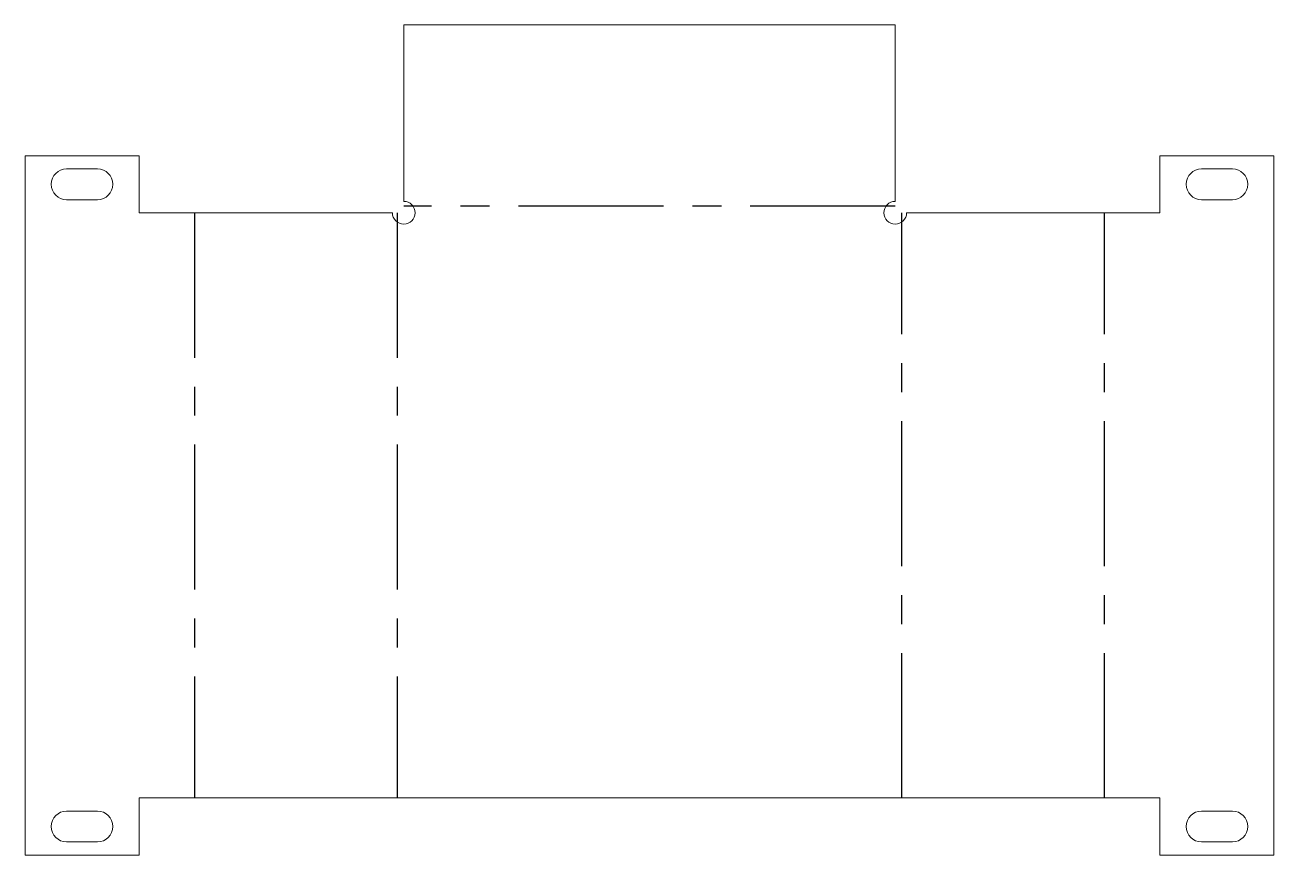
# Model space of a CAD drawing. Header units: millimetres. Extents: x -54 to 55, y -5 to 68.
import ezdxf

# ---------------------------------------------------------------- set-up
doc = ezdxf.new("R2010")
doc.units = ezdxf.units.MM
doc.linetypes.add('CENTERX2', pattern=[20.32, 12.7, -2.54, 2.54, -2.54])

msp = doc.modelspace()

# ---------------------------------------------------------------- linework, layer by layer
at = {"color": 7, "linetype": 'Continuous', "lineweight": 15}
for p, q in [((-21.04, 52.29), (-21.04, 67.75)), ((22.04, 67.75), (-21.04, 67.75)), ((22.04, 52.29), (22.04, 67.75)), ((-54.25, -5), (-54.25, 56.29)), ((-54.25, 56.29), (-44.25, 56.29)), ((-44.25, 56.29), (-44.25, 51.29)), ((45.25, 51.29), (45.25, 56.29)), ((45.25, 56.29), (55.25, 56.29)), ((55.25, 56.29), (55.25, -5)), ((-50.6, 55.14), (-47.9, 55.14)), ((48.9, 55.14), (51.6, 55.14)), ((-47.9, 52.44), (-50.6, 52.44)), ((51.6, 52.44), (48.9, 52.44)), ((-44.25, 51.29), (-22.04, 51.29)), ((23.04, 51.29), (45.25, 51.29)), ((45.25, 0), (-44.25, 0)), ((-44.25, 0), (-44.25, -5)), ((45.25, -5), (45.25, 0)), ((-50.6, -1.15), (-47.9, -1.15)), ((48.9, -1.15), (51.6, -1.15)), ((-47.9, -3.85), (-50.6, -3.85)), ((51.6, -3.85), (48.9, -3.85)), ((-44.25, -5), (-54.25, -5)), ((55.25, -5), (45.25, -5))]:
    msp.add_line(p, q, dxfattribs=at)
at = {"color": 7, "linetype": 'CENTERX2'}
for p, q in [((22.04, 51.88), (-21.04, 51.88)), ((-39.38, 51.29), (-39.38, 0)), ((-21.63, 51.29), (-21.63, 0)), ((22.63, 0), (22.63, 51.29)), ((40.38, 0), (40.38, 51.29))]:
    msp.add_line(p, q, dxfattribs=at)
at = {"color": 7, "linetype": 'Continuous', "lineweight": 15}
for centre, radius, start, end in [((-50.6, 53.79), 1.35, 90, 270), ((-47.9, 53.79), 1.35, 270, 90), ((48.9, 53.79), 1.35, 90, 270), ((51.6, 53.79), 1.35, 270, 90), ((-21.04, 51.29), 1, 180, 90), ((22.04, 51.29), 1, 90, 0), ((-50.6, -2.5), 1.35, 90, 270), ((-47.9, -2.5), 1.35, 270, 90), ((48.9, -2.5), 1.35, 90, 270), ((51.6, -2.5), 1.35, 270, 90)]:
    msp.add_arc(centre, radius, start, end, dxfattribs=at)

doc.saveas('drawing.dxf')
